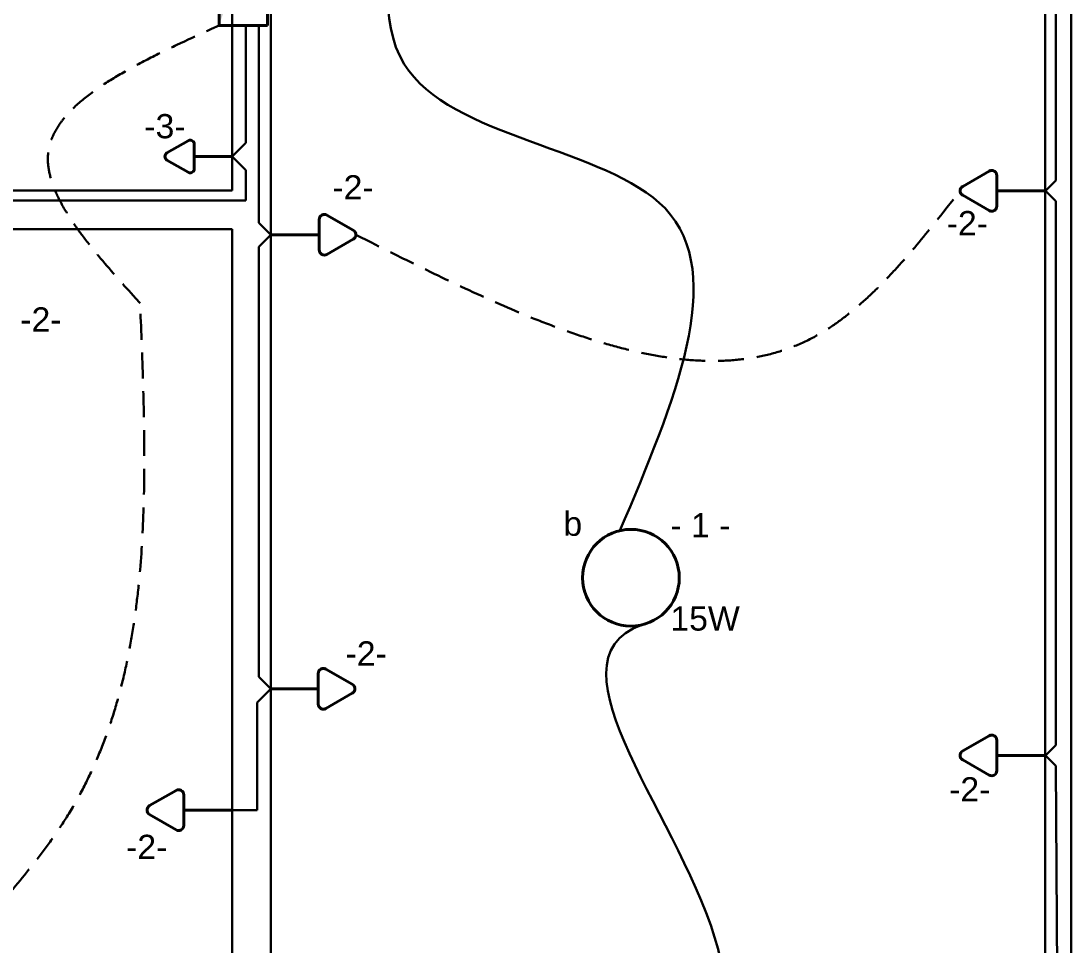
# Model space of a CAD drawing. Header units: millimetres. Extents: x 117864 to 253185, y 7775 to 37034.
# Drawn here: x 121579 to 125647, y 19334 to 22916 of the extents above; entities that cross this region are included whole.
import ezdxf

# ---------------------------------------------------------------- set-up
doc = ezdxf.new("R2010")
doc.units = ezdxf.units.MM
doc.header["$LTSCALE"] = 200
doc.linetypes.add('DASHED', pattern=[0.75, 0.5, -0.25])
for name, color, linetype, lineweight in [('Eletrodutos', 4, 'Continuous', 60), ('simbologia', 2, 'Continuous', 40), ('Texto', 9, 'Continuous', 20)]:
    doc.layers.add(name, color=color, linetype=linetype, lineweight=lineweight)
doc.styles.add('style1', font='arial.ttf')

msp = doc.modelspace()

# ---------------------------------------------------------------- hatches: boundary and pattern name
at = {"layer": 'simbologia'}
msp.add_hatch(color=256, dxfattribs=at).paths.add_polyline_path([(122533.6536651343, 23460.96099540312), (122346.3463348662, 23460.96099540312), (122346.3463348664, 22899.03900459688)])

# ---------------------------------------------------------------- linework, layer by layer
at = {"lineweight": 30}
for p, q in [((125646.6253342854, 16610.02010172853), (125646.6253342854, 26760.02010172853)), ((125546.6253342854, 17760.02010172853), (125546.6253342854, 25460.02010172853)), ((122396.6253342854, 22260.02010172853), (122396.6253342854, 23710.02010172853)), ((122546.6253342854, 17760.02010172853), (122546.6253342854, 23710.02010172853)), ((120582.4370165605, 22260.02010172853), (122396.6253342854, 22260.02010172853)), ((120596.6253342854, 22110.02010172853), (122396.6253342854, 22110.02010172853)), ((122396.6253342854, 17610.02010172853), (122396.6253342854, 22110.02010172853))]:
    msp.add_line(p, q, dxfattribs=at)
at = {"layer": 'Eletrodutos', "lineweight": 30}
for p, q in [((125588.0335228909, 22843.22857280704), (125588.0335228909, 24279.29062307801)), ((122450, 22444.78932821214), (122450, 22899.03900459688)), ((122499.9355120308, 22899.03900459688), (122499.9355120308, 22135.13436620381)), ((125588.0335228909, 22843.22857280704), (125588.0335228909, 22298.60419819955)), ((122396.6253342854, 22391.41466249753), (122450, 22444.78932821213)), ((122396.6253342854, 22391.41466249754), (122450, 22338.03999678293)), ((122450, 22221.12922876326), (122450, 22338.03999678291)), ((125548.0164106158, 22258.58708592452), (125588.0335228909, 22298.60419819954)), ((125546.6253342854, 22258.56089525344), (125548.0426012869, 22258.56089525344)), ((125548.0164106158, 22258.58708592452), (125588.0335228909, 22218.5699736495)), ((122413.3810070681, 22221.12922876326), (122450, 22221.12922876326)), ((125588.0335228909, 22218.5699736495), (125588.0335228909, 20111.8834864131)), ((122546.6253342855, 22088.44454394922), (122546.6253342855, 22088.44454394922)), ((122499.9355120308, 22041.7547216946), (122499.9355120308, 20376.6898222546)), ((122546.6253342854, 20330), (122499.9355120309, 20376.68982225459)), ((122546.6253342854, 20330), (122493.3126671427, 20276.68733285729)), ((122493.3126671427, 20276.68733285728), (122493.3126671427, 19900)), ((125548.0164106158, 20071.8663741381), (125588.0335228909, 20111.88348641311)), ((125548.0426012869, 20071.84018346702), (125546.6253342854, 20071.84018346702)), ((125548.0164106158, 20071.8663741381), (125588.2765592287, 20031.60622552527)), ((125588.2765592287, 20031.60622552526), (125600.5491094709, 17999.92127366853)), ((122493.3126671427, 19900), (122493.3126671427, 19860)), ((122493.3126671427, 19860), (122396.6253342854, 19860))]:
    msp.add_line(p, q, dxfattribs=at)
at = {"layer": 'Eletrodutos', "lineweight": 30, "ltscale": 100}
msp.add_line((121128.701307566, 22221.12922876326), (122413.3810070681, 22221.12922876326), dxfattribs=at)
at = {"layer": 'Eletrodutos', "linetype": 'DASHED', "lineweight": 30}
for p, q in [((122546.6253342854, 22088.44454394922), (122499.9355120308, 22135.13436620383)), ((122546.6253342855, 22088.44454394922), (122499.9355120309, 22041.75472169461))]:
    msp.add_line(p, q, dxfattribs=at)
at = {"layer": 'Eletrodutos', "lineweight": 30}
for points in [[(123898.9493306654, 20942.34862364614), (124073.7655695686, 22190.73689053641), (123063.2807207385, 22749.51250097833), (123042.4536511218, 23412.75530684067)], [(123625.091820996, 18059.7118301575), (124279.078909069, 19321.86246239292), (123984.5031499928, 20577.63409434089), (124007.3892446407, 20585.15064006785)]]:
    msp.add_spline(points, degree=3, dxfattribs=at)
at = {"layer": 'Eletrodutos', "linetype": 'DASHED', "lineweight": 30}
for points in [[(122039.9654912941, 21823.56944608513), (121683.9223684128, 22403.33252620921), (122346.3463348662, 22899.03900459688)], [(122876.1455708789, 22088.44454394919), (124651.2693214649, 21692.38458761548), (125217.105097692, 22258.56089525347)]]:
    msp.add_spline(points, degree=3, dxfattribs=at)
msp.add_open_spline([(120322.3562171962, 15644.06770414868), (120399.6265635023, 16932.98245821544), (120494.8137208573, 18520.7601423804), (122096.6896431816, 20072.61048866903), (122072.6253846121, 21056.2525580906), (122039.9654912941, 21823.56944608513)], degree=3, knots=[0, 0, 0, 0, 3650.566317341294, 4497.029547493673, 6427.448313543349, 6427.448313543349, 6427.448313543349, 6427.448313543349], dxfattribs=at)
at = {"layer": 'simbologia'}
for p, q in [((122250, 22391.41466249753), (122396.6253342854, 22391.41466249753)), ((125359.318004017, 22258.56089525344), (125546.6253342854, 22258.56089525344)), ((122733.9326645539, 22088.44454394922), (122546.6253342855, 22088.44454394922)), ((122730, 20330), (122546.6253342854, 20330)), ((125359.318004017, 20071.84018346702), (125546.6253342854, 20071.84018346702)), ((122209.318004017, 19860.02010172853), (122396.6253342854, 19860.02010172853))]:
    msp.add_line(p, q, dxfattribs=at)
msp.add_lwpolyline([(122533.6536651339, 22899.03900459688), (122533.6536651339, 23460.96099540312), (122346.3463348662, 23460.96099540312), (122346.3463348662, 22899.03900459688)], close=True, dxfattribs=at)
for points in [[(122250, 22344.20454331217), (122250, 22438.62478168299, 0.5773502691924053), (122225.9999999991, 22452.48118814348), (122144.22967494, 22405.27106895793, 0.5773502691837855), (122144.22967494, 22377.55825603713), (122225.9999999991, 22330.34813685167, 0.5773502691924604)], [(125359.318004017, 22199.54824627173), (125359.318004017, 22317.57354423526, 0.5773502691924053), (125329.3180040156, 22334.89405231088), (125227.1050976918, 22275.88140332897, 0.5773502691837855), (125227.1050976918, 22241.24038717797), (125329.3180040156, 22182.22773819612, 0.5773502691924604)], [(122733.9326645539, 22147.45719293092), (122733.9326645539, 22029.43189496739, 0.5773502691924053), (122763.9326645553, 22012.11138689178), (122866.1455708791, 22071.12403587369, 0.5773502691837855), (122866.1455708791, 22105.76505202469), (122763.9326645553, 22164.77770100654, 0.5773502691924604)], [(122730, 20389.0126489817), (122730, 20270.98735101818, 0.5773502691924053), (122760.0000000014, 20253.66684294256), (122862.2129063252, 20312.67949192447, 0.5773502691837855), (122862.2129063252, 20347.32050807547), (122760.0000000014, 20406.33315705732, 0.5773502691924604)], [(125359.318004017, 20012.82753448532), (125359.318004017, 20130.85283244884, 0.5773502691924053), (125329.3180040156, 20148.17334052446), (125227.1050976918, 20089.16069154255, 0.5773502691837855), (125227.1050976918, 20054.51967539155), (125329.3180040156, 19995.5070264097, 0.5773502691924604)], [(122209.318004017, 19801.00745274682), (122209.318004017, 19919.03275071035, 0.5773502691924053), (122179.3180040156, 19936.35325878596), (122077.1050976918, 19877.34060980405, 0.5773502691837855), (122077.1050976918, 19842.69959365305), (122179.3180040156, 19783.6869446712, 0.5773502691924604)]]:
    msp.add_lwpolyline(points, format="xyb", close=True, dxfattribs=at)
msp.add_circle((123941.7262403291, 20759.99135899352), 187.3073302675753, dxfattribs=at)

# ---------------------------------------------------------------- texts
at = {"layer": 'Texto', "style": 'style1'}
for s, p in [('-3-', (122056.4701402221, 22462.03360153858)), ('-2-', (122785.0391177172, 22225.27137651561)), ('-2-', (125164.9655583046, 22086.58174408029)), ('-2-', (121576.0115096087, 21713.62471744572)), ('b', (123679.9516772499, 20922.43744095211)), ('- 1 -', (124094.4394147705, 20916.76839882409)), ('15W', (124094.4394147705, 20555.31524376865)), ('-2-', (122836.1064531637, 20420.12810275541)), ('-2-', (125174.4459887867, 19893.86587807458)), ('-2-', (121985.7783799295, 19670.85898417898))]:
    msp.add_text(s, height=93.65366513378765, dxfattribs=at).set_placement(p)

doc.saveas('drawing.dxf')
